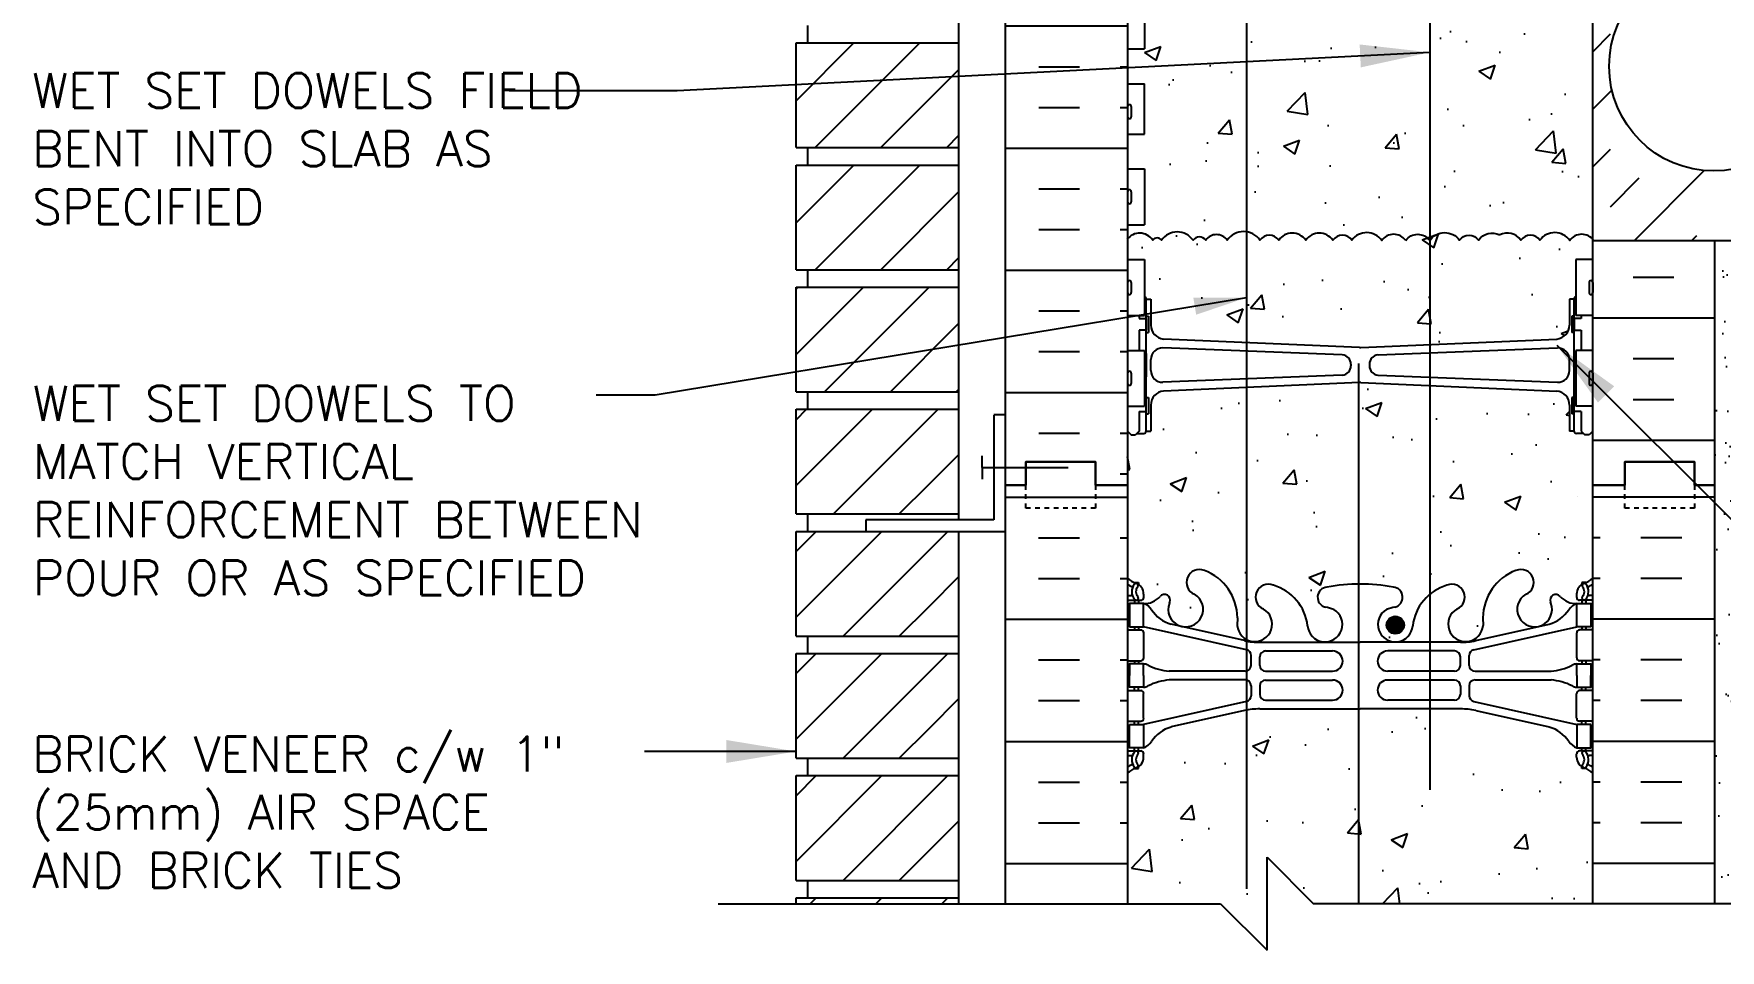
# Model space of a CAD drawing. Header units: inches. Extents: x 191 to 299, y 36 to 108.
# Drawn here: x 240.63 to 276.88, y 70.17 to 89.87 of the extents above; entities that cross this region are included whole.
import ezdxf

# ---------------------------------------------------------------- set-up
doc = ezdxf.new("R2010")
doc.units = ezdxf.units.IN
doc.header["$LTSCALE"] = 0.5
doc.header["$MEASUREMENT"] = 0
doc.linetypes.add('DASHED2', pattern=[0.375, 0.25, -0.125])
for name, color, linetype in [('HATCH', 12, 'Continuous'), ('line25', 2, 'Continuous'), ('LINE3', 3, 'Continuous'), ('LINE50', 5, 'Continuous'), ('LINE9', 9, 'Continuous'), ('TEXT', 4, 'Continuous'), ('Web_Edge', 9, 'Continuous')]:
    doc.layers.add(name, color=color, linetype=linetype)
doc.styles.add('DIM', font='romans.shx', dxfattribs={"width": 0.7})
doc.styles.add('ROMANS', font='romans.shx', dxfattribs={"height": 0.75})
doc.dimstyles.new('ext_12', dxfattribs={"dimscale": 12, "dimtxt": 0.09375, "dimasz": 0.09375, "dimexe": 0.09375, "dimexo": 0.0625, "dimgap": 0.0625, "dimtad": 1, "dimdec": 1, "dimzin": 2, "dimdsep": 46, "dimlunit": 4, "dimtxsty": 'DIM', "dimcen": 0.09, "dimdle": 0.09375, "dimclrt": 4, "dimadec": 0, "dimazin": 0, "dimtfac": 1, "dimtdec": 1, "dimtmove": 2, "dimatfit": 3, "dimfxl": 1, "dimfrac": 2, "dimtolj": 1, "dimtzin": 0, "dimarcsym": 0})
doc.dimstyles.new('ext_8', dxfattribs={"dimscale": 8, "dimtxt": 0.09375, "dimasz": 0.09375, "dimexe": 0.09375, "dimexo": 0.0625, "dimgap": 0.0625, "dimtad": 1, "dimdec": 1, "dimzin": 3, "dimdsep": 46, "dimlunit": 4, "dimtxsty": 'DIM', "dimcen": 0.09, "dimdle": 0.09375, "dimclrt": 4, "dimadec": 0, "dimazin": 0, "dimtfac": 1, "dimtdec": 1, "dimtmove": 2, "dimatfit": 3, "dimfxl": 1, "dimfrac": 2, "dimtolj": 1, "dimtzin": 0, "dimarcsym": 0})
pattern_1 = [(50, (0, 0), (3.5863, -0.31376), [0.375, -4.125]), (355, (0, 0), (-0.693757, 3.76096), [0.3, -3.3]), (100.4514, (0.299, -0.026), (2.892544, 3.4472), [0.3187, -3.50571]), (46.1842, (0, 1), (5.336207, -0.827596), [0.5625, -6.1875]), (96.6356, (0.4447, 0.931), (4.67331, 4.87059), [0.47805, -5.25857]), (351.1842, (0, 1), (4.67331, 4.87059), [0.45, -4.95]), (21, (0.5, 0.75), (2.984535, -2.013094), [0.375, -4.125]), (326, (0.5, 0.75), (1.216577, 3.62575), [0.3, -3.3]), (71.4514, (0.7487, 0.5822), (4.20111, 1.612656), [0.3187, -3.50571]), (37.5, (0, 0), (0.0607993, 1.6644693), [0, -3.26, 0, -3.35, 0, -3.3125]), (7.5, (0, 0), (1.315348, 1.972059), [0, -1.91, 0, -3.185, 0, -1.2625]), (327.5, (-1.115, 0), (2.669112, -0.1127744), [0, -1.25, 0, -3.9, 0, -5.175]), (317.5, (-1.615, 0), (2.91593, 0.500525), [0, -1.625, 0, -2.59, 0, -3.675])]

msp = doc.modelspace()

# ---------------------------------------------------------------- hatches: boundary and pattern name
at = {"layer": 'HATCH'}
h = msp.add_hatch(dxfattribs=at)
h.set_pattern_fill('INSUL', color=256, scale=7, style=0)
h.set_pattern_definition([(0, (-2662.0184, -316.8435), (0, 2.625), []), (0, (-2662.0184, -315.9685), (0, 2.625), [0.875, -0.875]), (0, (-2662.0184, -315.0935), (0, 2.625), [0.875, -0.875])])
h.paths.add_polyline_path([(261.518, 80.166), (261.956, 80.166), (261.956, 80.666), (263.456, 80.666), (263.456, 80.166), (264.143, 80.166), (264.143, 98.166), (263.456, 98.166), (263.456, 98.666), (261.956, 98.666), (261.956, 98.166), (261.518, 98.166)])
h = msp.add_hatch(dxfattribs=at)
h.set_pattern_fill('INSUL', color=256, scale=7, style=0)
h.set_pattern_definition([(0, (79.0104, -47.4938), (0, 2.625), []), (0, (79.0104, -46.6188), (0, 2.625), [0.875, -0.875]), (0, (79.0104, -45.7438), (0, 2.625), [0.875, -0.875])])
h.paths.add_polyline_path([(276.768, 98.166), (276.331, 98.166), (276.331, 98.666), (274.831, 98.666), (274.831, 98.166), (274.143, 98.166), (274.143, 94.916), (276.768, 94.916)])
h.paths.add_polyline_path([(276.768, 85.416), (274.143, 85.416), (274.143, 80.166), (274.831, 80.166), (274.831, 80.666), (276.331, 80.666), (276.331, 80.166), (276.768, 80.166)])
h = msp.add_hatch(dxfattribs=at)
h.set_pattern_fill('AR-CONC', color=256, scale=0.5)
h.set_pattern_definition(pattern_1)
h.paths.add_polyline_path([(274.143, 90.916), (276.143, 92.916), (288.452, 92.916), (289.856, 91.926), (289.856, 89.166), (289.496, 89.166), (289.496, 87.666), (291.746, 87.666), (293.996, 87.666), (293.996, 89.166), (293.636, 89.166), (293.636, 91.926), (295.04, 92.916), (297.586, 92.916), (297.586, 94.916), (274.143, 94.916), (274.143, 94.824), (274.063, 94.744), (273.973, 94.744), (273.943, 94.774), (273.793, 94.774, -0.414214), (273.743, 94.824), (273.643, 94.824), (273.643, 95.02, 0.129832), (273.52, 94.916, 0.520567), (272.881, 94.924, 0.520567), (272.471, 94.924, 0.520567), (271.888, 94.924, 0.210681), (271.643, 95.073, 0.210681), (271.398, 94.924, 0.520567), (270.816, 94.924, 0.520567), (270.406, 94.924, 0.520567), (269.766, 94.916, 0.079956), (269.696, 94.988, 0.079956), (269.627, 94.916, 0.520567), (268.987, 94.924, 0.520567), (268.577, 94.924, 0.520567), (267.995, 94.924, 0.520567), (267.413, 94.924, 0.520567), (267.011, 94.924, 0.520567), (266.306, 94.924, 0.520567), (265.844, 94.924, 0.520567), (265.573, 94.924, 0.520567), (264.893, 94.924, 0.520567), (264.704, 94.924, 0.069351), (264.643, 94.994), (264.643, 94.824), (264.543, 94.824, -0.414214), (264.493, 94.774), (264.393, 94.774), (264.343, 94.774), (264.313, 94.744), (264.223, 94.744), (264.143, 94.824), (264.143, 94.521), (264.508, 94.521), (264.508, 93.321), (264.143, 93.321), (264.143, 92.571), (264.508, 92.571), (264.508, 91.371), (264.143, 91.371), (264.143, 90.621), (264.508, 90.621), (264.508, 89.541), (264.143, 89.541), (264.143, 88.791), (264.508, 88.791), (264.508, 87.711), (264.143, 87.711), (264.143, 86.961), (264.508, 86.961), (264.508, 85.761), (264.143, 85.761), (264.143, 85.457, -0.506254), (264.683, 85.429, -0.520567), (264.872, 85.429, -0.520567), (265.552, 85.429, -0.520567), (265.823, 85.429, -0.520567), (266.285, 85.429, -0.520567), (266.99, 85.429, -0.520567), (267.392, 85.429, -0.520567), (267.974, 85.429, -0.520567), (268.556, 85.429, -0.520567), (268.966, 85.429, -0.520567), (269.606, 85.421, -0.520567), (270.122, 85.421, -0.520567), (270.639, 85.421, -0.520567), (271.278, 85.429, -0.520567), (271.688, 85.429, -0.376132), (272.143, 85.541, -0.376132), (272.598, 85.429, -0.520567), (273.008, 85.429, -0.520567), (273.648, 85.421, -0.486615), (274.143, 85.448)])
h = msp.add_hatch(dxfattribs=at)
h.set_pattern_fill('AR-CONC', color=256, scale=0.5)
h.set_pattern_definition(pattern_1)
h.paths.add_polyline_path([(273.778, 85.011), (274.143, 85.011), (274.143, 85.448, 0.486615), (273.648, 85.421, 0.520567), (273.008, 85.429, 0.520567), (272.598, 85.429, 0.376132), (272.143, 85.541, 0.376132), (271.688, 85.429, 0.520567), (271.278, 85.429, 0.520567), (270.639, 85.421, 0.520567), (270.122, 85.421, 0.520567), (269.606, 85.421, 0.520567), (268.966, 85.429, 0.520567), (268.556, 85.429, 0.520567), (267.974, 85.429, 0.520567), (267.392, 85.429, 0.520567), (266.99, 85.429, 0.520567), (266.285, 85.429, 0.520567), (265.823, 85.429, 0.520567), (265.552, 85.429, 0.520567), (264.872, 85.429, 0.520567), (264.683, 85.429, 0.506254), (264.143, 85.457), (264.143, 85.011), (264.508, 85.011), (264.508, 84.212, -0.327813), (264.543, 84.164), (264.643, 84.164), (264.643, 83.603, 0.390098), (264.918, 83.304), (269.127, 83.121, 0.020761), (269.143, 83.12, 0.020761), (269.16, 83.121), (273.368, 83.304, 0.390098), (273.643, 83.603), (273.643, 84.164), (273.743, 84.164, -0.327813), (273.778, 84.212)])
h = msp.add_hatch(dxfattribs=at)
h.set_pattern_fill('AR-CONC', color=256, scale=0.5, style=0)
h.set_pattern_definition([(50, (70.207, 11.2777), (3.5863, -0.31376), [0.375, -4.125]), (355, (70.207, 11.2777), (-0.693757, 3.76096), [0.3, -3.3]), (100.4514, (70.506, 11.2516), (2.892547, 3.4472), [0.3187, -3.50571]), (46.1842, (70.207, 12.2777), (5.336205, -0.827595), [0.5625, -6.1875]), (96.6356, (70.6517, 12.2087), (4.67331, 4.87059), [0.47805, -5.25856]), (351.1842, (70.207, 12.2777), (4.67331, 4.8706), [0.45, -4.95]), (21, (70.707, 12.0277), (2.984535, -2.013094), [0.375, -4.125]), (326, (70.707, 12.0277), (1.216577, 3.62575), [0.3, -3.3]), (71.4514, (70.9557, 11.86), (4.201113, 1.61265), [0.3187, -3.50571]), (37.5, (70.207, 11.2777), (0.060799, 1.664469), [0, -3.26, 0, -3.35, 0, -3.3125]), (7.5, (70.207, 11.2777), (1.315348, 1.972059), [0, -1.91, 0, -3.185, 0, -1.2625]), (327.5, (69.092, 11.2777), (2.669112, -0.112774), [0, -1.25, 0, -3.9, 0, -5.175]), (317.5, (68.592, 11.2777), (2.91593, 0.500525), [0, -1.625, 0, -2.59, 0, -3.675])])
h.paths.add_polyline_path([(265.823, 85.429, 0.520567), (265.552, 85.429, 0.520567), (264.872, 85.429, 0.520567), (264.683, 85.429, 0.506254), (264.143, 85.457), (264.143, 85.011), (264.508, 85.011), (264.508, 84.913, -0.327813), (264.543, 84.866), (264.643, 84.866), (264.643, 84.305, 0.390098), (264.918, 84.006), (265.823, 83.931)])
h = msp.add_hatch(dxfattribs=at)
h.set_pattern_fill('AR-SAND', color=256, scale=0.5, style=0)
h.set_pattern_definition([(37.5, (79.0104, -47.49384), (-0.0314967, 0.963412), [0, -0.76, 0, -0.85, 0, -0.8125]), (7.5, (79.0104, -47.4938), (0.8848884, 1.411073), [0, -0.41, 0, -0.685, 0, -0.2625]), (327.5, (78.3954, -47.49384), (1.557071, 0.0028295), [0, -0.25, 0, -0.9, 0, -1.175]), (317.5, (78.3954, -47.4938), (1.503063, 0.438838), [0, -0.125, 0, -0.59, 0, -0.675])])
h.paths.add_polyline_path([(277.268, 85.416), (276.768, 85.416), (276.768, 80.166), (276.768, 71.166), (277.268, 71.166)])
h = msp.add_hatch(dxfattribs=at)
h.set_pattern_fill('AR-CONC', color=256, scale=0.5)
h.set_pattern_definition(pattern_1)
h.paths.add_polyline_path([(274.143, 80.166), (274.143, 81.324), (274.063, 81.244), (273.973, 81.244), (273.943, 81.274), (273.793, 81.274, -0.414214), (273.743, 81.324), (273.643, 81.324), (273.643, 81.885, 0.390098), (273.368, 82.184), (269.16, 82.368, 0.020761), (269.143, 82.369, 0.020761), (269.127, 82.368), (264.918, 82.184, 0.390098), (264.643, 81.885), (264.643, 81.324), (264.543, 81.324, -0.414214), (264.493, 81.274), (264.393, 81.274), (264.343, 81.274), (264.313, 81.244), (264.223, 81.244), (264.143, 81.324), (264.143, 80.166), (264.143, 78.166, 0.088416), (264.289, 78.069), (264.379, 78.069), (264.379, 78.027, -0.249069), (264.489, 77.82), (264.489, 77.752, -0.414214), (264.427, 77.69), (264.379, 77.69), (264.379, 77.62), (264.484, 77.62, 0.231736), (264.842, 77.771, -0.8344), (265.053, 77.645), (265.042, 77.624, 2.155404), (265.58, 77.818, -1), (265.794, 78.329, -0.311223), (266.503, 77.313), (266.502, 77.148, 1.661382), (267.063, 77.501, -1), (267.277, 78.012, -0.30095), (268.013, 77.14, 1.661382), (268.574, 77.493, 0.055617), (268.395, 77.538, -0.843243), (268.429, 77.971, -0.047544), (269.143, 78.035, -0.047544), (269.857, 77.971, -0.843243), (269.891, 77.538, 0.055617), (269.712, 77.493, 1.661382), (270.273, 77.14, -0.30095), (271.009, 78.012, -1), (271.223, 77.501, 1.661382), (271.784, 77.148), (271.783, 77.313, -0.311223), (272.492, 78.329, -1), (272.706, 77.818, 2.155404), (273.245, 77.624), (273.233, 77.645, -0.834375), (273.444, 77.771, 0.23174), (273.802, 77.62), (273.907, 77.62), (273.907, 77.69), (273.86, 77.69, -0.414214), (273.797, 77.752), (273.797, 77.82, -0.249069), (273.907, 78.027), (273.907, 78.069), (273.997, 78.069, 0.08841), (274.143, 78.166)])
h = msp.add_hatch(dxfattribs=at)
h.set_pattern_fill('AR-CONC', color=256, scale=0.5)
h.set_pattern_definition(pattern_1)
h.paths.add_polyline_path([(274.143, 73.974, 0.08841), (273.997, 74.071), (273.907, 74.071), (273.907, 74.113, -0.249069), (273.797, 74.32), (273.797, 74.387, -0.414214), (273.86, 74.45), (273.907, 74.45), (273.907, 74.52), (273.802, 74.52, -0.155529), (273.626, 74.654, 0.180914), (273.209, 74.965), (271.628, 75.318, 0.054974), (271.301, 75.354), (269.143, 75.354), (266.985, 75.354, 0.054974), (266.658, 75.318), (265.078, 74.965, 0.180914), (264.66, 74.654, -0.155529), (264.484, 74.52), (264.379, 74.52), (264.379, 74.45), (264.427, 74.45, -0.414214), (264.489, 74.387), (264.489, 74.32, -0.249069), (264.379, 74.113), (264.379, 74.071), (264.289, 74.071, 0.088416), (264.143, 73.974), (264.143, 71.166), (266.143, 71.166), (267.143, 70.166), (267.143, 72.166), (268.143, 71.166), (274.143, 71.166)])
at = {"layer": 'LINE3'}
msp.add_hatch(color=256, dxfattribs=at).paths.add_polyline_path([(270.087, 77.156, 1), (269.712, 77.156, 1)])

# ---------------------------------------------------------------- linework, layer by layer
at = {"layer": 'HATCH'}
for p, q in [((257.018, 88.425), (258.262, 89.669)), ((257.426, 87.419), (259.676, 89.669)), ((274.143, 89.479), (274.525, 89.862)), ((258.84, 87.419), (260.518, 89.097)), ((274.143, 88.242), (274.555, 88.654)), ((260.255, 87.419), (260.518, 87.683)), ((274.143, 87.004), (274.525, 87.387)), ((257.018, 85.8), (258.262, 87.044)), ((257.426, 84.794), (259.676, 87.044)), ((274.525, 86.149), (275.144, 86.768)), ((275.03, 85.416), (276.539, 86.926)), ((258.84, 84.794), (260.518, 86.472)), ((276.267, 85.416), (276.382, 85.531)), ((260.255, 84.794), (260.518, 85.058)), ((257.018, 84.386), (257.051, 84.419)), ((257.018, 82.972), (258.465, 84.419)), ((257.63, 82.169), (259.88, 84.419)), ((259.044, 82.169), (260.518, 83.644)), ((260.458, 82.169), (260.518, 82.229)), ((257.018, 81.568), (257.245, 81.794)), ((257.048, 80.183), (258.659, 81.794)), ((258.462, 80.183), (260.073, 81.794)), ((259.876, 80.183), (260.518, 80.825)), ((257.018, 80.153), (257.048, 80.183)), ((257.823, 79.544), (258.462, 80.183)), ((259.237, 79.544), (259.876, 80.183)), ((261.518, 79.906), (264.143, 79.906)), ((273.813, 79.922), (273.813, 79.922)), ((276.768, 79.906), (274.143, 79.906)), ((257.018, 77.325), (258.862, 79.169)), ((257.018, 78.739), (257.448, 79.169)), ((258.027, 76.919), (260.277, 79.169)), ((262.232, 79.031), (263.107, 79.031)), ((263.982, 79.031), (264.143, 79.031)), ((274.305, 79.031), (274.143, 79.031)), ((276.055, 79.031), (275.18, 79.031)), ((259.876, 77.558), (260.518, 78.2)), ((262.232, 78.156), (263.107, 78.156)), ((263.982, 78.156), (264.143, 78.156)), ((274.305, 78.156), (274.143, 78.156)), ((276.055, 78.156), (275.18, 78.156)), ((259.237, 76.919), (259.876, 77.558)), ((261.518, 77.281), (264.143, 77.281)), ((276.768, 77.281), (274.143, 77.281)), ((257.018, 74.7), (258.862, 76.544)), ((257.018, 76.114), (257.448, 76.544)), ((258.027, 74.294), (260.277, 76.544)), ((262.232, 76.406), (263.107, 76.406)), ((263.982, 76.406), (264.143, 76.406)), ((274.305, 76.406), (274.143, 76.406)), ((276.055, 76.406), (275.18, 76.406)), ((259.876, 74.933), (260.518, 75.575)), ((262.232, 75.531), (263.107, 75.531)), ((263.982, 75.531), (264.143, 75.531)), ((274.305, 75.531), (274.143, 75.531)), ((276.055, 75.531), (275.18, 75.531)), ((259.237, 74.294), (259.876, 74.933)), ((261.518, 74.656), (264.143, 74.656)), ((276.768, 74.656), (274.143, 74.656)), ((257.018, 72.075), (258.862, 73.919)), ((257.018, 73.489), (257.448, 73.919)), ((258.027, 71.669), (260.277, 73.919)), ((262.232, 73.781), (263.107, 73.781)), ((263.982, 73.781), (264.143, 73.781)), ((274.305, 73.781), (274.143, 73.781)), ((276.055, 73.781), (275.18, 73.781)), ((259.876, 72.308), (260.518, 72.95)), ((262.232, 72.906), (263.107, 72.906)), ((263.982, 72.906), (264.143, 72.906)), ((274.305, 72.906), (274.143, 72.906)), ((276.055, 72.906), (275.18, 72.906)), ((259.237, 71.669), (259.876, 72.308)), ((261.518, 72.031), (264.143, 72.031)), ((276.768, 72.031), (274.143, 72.031)), ((257.32, 71.166), (257.448, 71.294)), ((258.734, 71.166), (258.862, 71.294)), ((260.148, 71.166), (260.277, 71.294))]:
    msp.add_line(p, q, dxfattribs=at)
for points in [[(270.122, 85.421, 0.520567), (269.606, 85.421, 0.520567), (268.966, 85.429, 0.520567), (268.556, 85.429, 0.520567), (267.974, 85.429, 0.520567), (267.392, 85.429, 0.520567), (266.99, 85.429, 0.520567), (266.285, 85.429, 0.520567), (265.823, 85.429, 0.520567), (265.552, 85.429, 0.520567), (264.872, 85.429, 0.520567), (264.683, 85.429, 0.520567), (264.134, 85.445)], [(270.122, 85.421, -0.520567), (270.639, 85.421, -0.520567), (271.278, 85.429, -0.520567), (271.688, 85.429, -0.376132), (272.143, 85.541, -0.376132)], [(274.164, 85.421, 0.520567), (273.648, 85.421, 0.520567), (273.008, 85.429, 0.520567), (272.598, 85.429, 0.376132), (272.143, 85.541, 0.376132)]]:
    msp.add_lwpolyline(points, format="xyb", dxfattribs=at)
at = {"layer": 'line25'}
for p, q in [((264.143, 98.166), (264.143, 80.166)), ((260.518, 79.419), (260.518, 94.919)), ((274.143, 80.166), (274.143, 90.916)), ((264.508, 90.621), (264.508, 89.541)), ((257.268, 89.669), (257.268, 90.044)), ((257.018, 89.669), (260.518, 89.669)), ((257.018, 87.419), (257.018, 89.669)), ((264.143, 89.541), (264.508, 89.541)), ((264.143, 88.791), (264.508, 88.791)), ((264.508, 87.711), (264.508, 88.791)), ((257.018, 87.419), (260.518, 87.419)), ((257.268, 87.044), (257.268, 87.419)), ((264.143, 87.711), (264.508, 87.711)), ((257.018, 87.044), (260.518, 87.044)), ((257.018, 84.794), (257.018, 87.044)), ((264.143, 86.961), (264.508, 86.961)), ((264.508, 86.961), (264.508, 85.761)), ((264.143, 85.761), (264.508, 85.761)), ((293.591, 85.416), (274.143, 85.416)), ((264.143, 85.011), (264.508, 85.011)), ((264.508, 85.011), (264.508, 83.811)), ((273.778, 85.011), (273.778, 83.811)), ((274.143, 85.011), (273.778, 85.011)), ((257.018, 84.794), (260.518, 84.794)), ((257.268, 84.419), (257.268, 84.794)), ((257.018, 82.169), (257.018, 84.419)), ((257.018, 84.419), (260.518, 84.419)), ((264.143, 83.811), (264.508, 83.811)), ((274.143, 83.811), (273.778, 83.811)), ((264.143, 83.061), (264.508, 83.061)), ((264.508, 83.061), (264.508, 81.861)), ((274.143, 83.061), (273.778, 83.061)), ((273.778, 83.061), (273.778, 81.861)), ((257.018, 82.169), (260.518, 82.169)), ((257.268, 81.794), (257.268, 82.169)), ((257.268, 81.794), (257.268, 82.169)), ((257.018, 81.794), (260.518, 81.794)), ((257.018, 79.544), (257.018, 81.794)), ((264.143, 81.861), (264.508, 81.861)), ((274.143, 81.861), (273.778, 81.861)), ((264.143, 80.166), (264.143, 71.166)), ((274.143, 71.166), (274.143, 80.166)), ((257.018, 79.544), (260.518, 79.544)), ((257.268, 79.169), (257.268, 79.544)), ((257.018, 79.169), (260.518, 79.169)), ((257.018, 76.919), (257.018, 79.169)), ((260.518, 71.166), (260.518, 79.169)), ((257.018, 76.919), (260.518, 76.919)), ((257.268, 76.544), (257.268, 76.919)), ((257.018, 76.544), (260.518, 76.544)), ((257.018, 74.294), (257.018, 76.544)), ((257.018, 74.294), (260.518, 74.294)), ((257.268, 73.919), (257.268, 74.294)), ((257.018, 73.919), (260.518, 73.919)), ((257.018, 71.669), (257.018, 73.919)), ((257.018, 71.669), (260.518, 71.669)), ((257.268, 71.294), (257.268, 71.669)), ((257.018, 71.294), (260.518, 71.294)), ((257.018, 71.166), (257.018, 71.294))]:
    msp.add_line(p, q, dxfattribs=at)
at = {"layer": 'LINE3'}
for p, q in [((266.698, 106.611), (266.698, 71.486)), ((269.108, 82.778), (269.108, 71.17))]:
    msp.add_line(p, q, dxfattribs=at)
msp.add_lwpolyline([(276.143, 93.416), (271.643, 93.416, 0.414214), (270.643, 92.416), (270.643, 73.613)], format="xyb", dxfattribs=at)
msp.add_circle((269.899, 77.156), 0.188, dxfattribs=at)
at = {"layer": 'LINE50'}
for p, q in [((261.518, 80.166), (261.518, 98.166)), ((276.768, 80.166), (276.768, 85.416)), ((261.518, 71.166), (261.518, 80.166)), ((276.768, 71.166), (276.768, 80.166))]:
    msp.add_line(p, q, dxfattribs=at)
for points in [[(264.143, 80.166), (263.456, 80.166), (263.456, 80.666), (261.956, 80.666), (261.956, 80.166), (261.518, 80.166)], [(261.518, 80.166), (261.956, 80.166), (261.956, 80.666), (263.456, 80.666), (263.456, 80.166), (264.143, 80.166)], [(274.143, 80.166), (274.831, 80.166), (274.831, 80.666), (276.331, 80.666), (276.331, 80.166), (276.768, 80.166)], [(276.768, 80.166), (276.331, 80.166), (276.331, 80.666), (274.831, 80.666), (274.831, 80.166), (274.143, 80.166)]]:
    msp.add_lwpolyline(points, dxfattribs=at)
at = {"layer": 'LINE9'}
for p, q in [((264.143, 88.301), (264.143, 88.081)), ((264.143, 88.246), (264.143, 88.246)), ((264.143, 88.136), (264.143, 88.136)), ((264.183, 88.341), (264.183, 88.341)), ((264.223, 88.301), (264.223, 88.081)), ((264.183, 88.041), (264.183, 88.041)), ((264.143, 86.471), (264.143, 86.251)), ((264.143, 86.416), (264.143, 86.416)), ((264.143, 86.306), (264.143, 86.306)), ((264.183, 86.511), (264.183, 86.511)), ((264.223, 86.471), (264.223, 86.251)), ((264.183, 86.211), (264.183, 86.211)), ((264.143, 84.521), (264.143, 84.301)), ((264.183, 84.561), (264.183, 84.561)), ((264.223, 84.521), (264.223, 84.301)), ((274.063, 84.521), (274.063, 84.301)), ((274.103, 84.561), (274.103, 84.561)), ((274.143, 84.521), (274.143, 84.301)), ((264.143, 84.466), (264.143, 84.466)), ((264.143, 84.356), (264.143, 84.356)), ((264.183, 84.261), (264.183, 84.261)), ((264.543, 81.324), (264.543, 84.164)), ((264.543, 84.164), (264.643, 84.164)), ((264.543, 84.144), (264.543, 84.144)), ((264.643, 84.164), (264.643, 83.603)), ((273.743, 84.164), (273.643, 84.164)), ((273.643, 84.164), (273.643, 83.603)), ((273.743, 81.324), (273.743, 84.164)), ((273.743, 84.144), (273.743, 84.144)), ((274.063, 84.466), (274.063, 84.466)), ((274.063, 84.356), (274.063, 84.356)), ((274.103, 84.261), (274.103, 84.261)), ((264.393, 83.811), (264.393, 83.744)), ((264.543, 83.794), (264.593, 83.794)), ((264.593, 83.794), (264.593, 83.444)), ((273.693, 83.794), (273.693, 83.444)), ((273.743, 83.794), (273.693, 83.794)), ((273.893, 83.811), (273.893, 83.744)), ((264.393, 83.494), (264.393, 83.061)), ((264.543, 83.444), (264.593, 83.444)), ((273.743, 83.444), (273.693, 83.444)), ((273.893, 83.494), (273.893, 83.061)), ((268.76, 82.961), (264.903, 83.113)), ((269.127, 83.121), (264.918, 83.304)), ((269.16, 83.121), (273.368, 83.304)), ((269.527, 82.961), (273.383, 83.113)), ((264.643, 82.625), (264.643, 82.863)), ((268.943, 82.762), (268.943, 82.727)), ((269.343, 82.762), (269.343, 82.727)), ((273.643, 82.625), (273.643, 82.863)), ((264.143, 82.571), (264.143, 82.351)), ((264.143, 82.516), (264.143, 82.516)), ((264.143, 82.406), (264.143, 82.406)), ((264.183, 82.611), (264.183, 82.611)), ((264.183, 82.311), (264.183, 82.311)), ((264.223, 82.571), (264.223, 82.351)), ((268.76, 82.527), (264.903, 82.376)), ((269.127, 82.368), (264.918, 82.184)), ((269.16, 82.368), (273.368, 82.184)), ((269.527, 82.527), (273.383, 82.376)), ((274.063, 82.571), (274.063, 82.351)), ((274.063, 82.516), (274.063, 82.516)), ((274.063, 82.406), (274.063, 82.406)), ((274.103, 82.611), (274.103, 82.611)), ((274.103, 82.311), (274.103, 82.311)), ((274.143, 82.571), (274.143, 82.351)), ((264.543, 82.044), (264.593, 82.044)), ((264.593, 82.044), (264.593, 81.694)), ((273.743, 82.044), (273.693, 82.044)), ((273.693, 82.044), (273.693, 81.694)), ((261.268, 81.679), (261.518, 81.679)), ((261.268, 81.669), (261.268, 79.419)), ((264.393, 81.744), (264.393, 81.324)), ((264.543, 81.694), (264.593, 81.694)), ((264.643, 81.885), (264.643, 81.324)), ((273.643, 81.885), (273.643, 81.324)), ((273.743, 81.694), (273.693, 81.694)), ((273.893, 81.744), (273.893, 81.324)), ((264.143, 81.324), (264.223, 81.244)), ((264.223, 81.244), (264.313, 81.244)), ((264.393, 81.324), (264.313, 81.244)), ((264.343, 81.274), (264.493, 81.274)), ((264.393, 81.274), (264.493, 81.274)), ((264.543, 81.324), (264.643, 81.324)), ((273.743, 81.324), (273.643, 81.324)), ((273.893, 81.274), (273.793, 81.274)), ((273.943, 81.274), (273.793, 81.274)), ((273.893, 81.324), (273.973, 81.244)), ((274.063, 81.244), (273.973, 81.244)), ((274.143, 81.324), (274.063, 81.244)), ((261.018, 80.544), (261.018, 80.794)), ((261.018, 80.544), (262.864, 80.544)), ((261.018, 80.544), (261.018, 80.294)), ((261.268, 79.419), (258.518, 79.419)), ((258.518, 79.419), (258.518, 79.169)), ((258.518, 79.169), (261.518, 79.169)), ((267.143, 70.166), (267.143, 72.166)), ((267.143, 72.166), (268.143, 71.166)), ((255.343, 71.166), (266.143, 71.166)), ((266.143, 71.166), (267.143, 70.166)), ((278.943, 71.166), (268.143, 71.166))]:
    msp.add_line(p, q, dxfattribs=at)
for points in [[(264.393, 83.744), (264.543, 83.744), (264.543, 83.494), (264.393, 83.494)], [(273.893, 83.744), (273.743, 83.744), (273.743, 83.494), (273.893, 83.494)], [(264.508, 82.994), (264.543, 82.994), (264.543, 82.494), (264.508, 82.494)], [(273.778, 82.994), (273.743, 82.994), (273.743, 82.494), (273.778, 82.494)], [(264.393, 81.744), (264.543, 81.744), (264.543, 81.994), (264.508, 81.994)], [(273.893, 81.744), (273.743, 81.744), (273.743, 81.994), (273.778, 81.994)]]:
    msp.add_lwpolyline(points, dxfattribs=at)
at = {"layer": 'LINE9', "linetype": 'DASHED2', "ltscale": 0.15}
for points in [[(263.456, 80.166), (263.456, 80.166), (263.456, 79.666), (261.956, 79.666), (261.956, 80.166), (261.956, 80.166)], [(276.331, 80.166), (276.331, 80.166), (276.331, 79.666), (274.831, 79.666), (274.831, 80.166), (274.831, 80.166)]]:
    msp.add_lwpolyline(points, dxfattribs=at)
at = {"layer": 'LINE9'}
msp.add_circle((276.746, 89.166), 2.25, dxfattribs=at)
for centre, radius, start, end in [((264.183, 88.301), 0.04, 90, 180), ((264.183, 88.301), 0.04, 0, 90), ((264.183, 88.081), 0.04, 180, 270), ((264.183, 88.081), 0.04, 270, 0), ((264.183, 86.471), 0.04, 90, 180), ((264.183, 86.471), 0.04, 0, 90), ((264.183, 86.251), 0.04, 180, 270), ((264.183, 86.251), 0.04, 270, 0), ((264.183, 84.521), 0.04, 90, 180), ((264.183, 84.521), 0.04, 0, 90), ((274.103, 84.521), 0.04, 90, 180), ((274.103, 84.521), 0.04, 0, 90), ((264.183, 84.301), 0.04, 180, 270), ((264.183, 84.301), 0.04, 270, 0), ((264.493, 84.164), 0.05, 0, 72.5993), ((273.793, 84.164), 0.05, 107.4007, 180), ((274.103, 84.301), 0.04, 180, 270), ((274.103, 84.301), 0.04, 270, 0), ((264.943, 83.603), 0.3, 180, 265.2426), ((273.343, 83.603), 0.3, 274.7574, 0), ((264.893, 82.863), 0.25, 87.7479, 180), ((269.143, 83.32), 0.2, 265.2426, 270), ((269.143, 83.32), 0.2, 270, 274.7574), ((273.393, 82.863), 0.25, 0, 92.2521), ((268.743, 82.762), 0.2, 0, 85.2426), ((268.743, 82.727), 0.2, 274.7574, 0), ((269.543, 82.762), 0.2, 94.7574, 180), ((269.543, 82.727), 0.2, 180, 265.2426), ((264.183, 82.571), 0.04, 90, 180), ((264.183, 82.351), 0.04, 180, 270), ((264.183, 82.571), 0.04, 0, 90), ((264.183, 82.351), 0.04, 270, 0), ((264.893, 82.625), 0.25, 180, 272.2521), ((269.143, 82.169), 0.2, 90, 94.7574), ((269.143, 82.169), 0.2, 85.2426, 90), ((273.393, 82.625), 0.25, 267.7479, 0), ((274.103, 82.571), 0.04, 90, 180), ((274.103, 82.351), 0.04, 180, 270), ((274.103, 82.571), 0.04, 0, 90), ((274.103, 82.351), 0.04, 270, 0), ((264.943, 81.885), 0.3, 94.7574, 180), ((273.343, 81.885), 0.3, 0, 85.2426), ((264.493, 81.324), 0.05, 270, 0), ((273.793, 81.324), 0.05, 180, 270)]:
    msp.add_arc(centre, radius, start, end, dxfattribs=at)
at = {"layer": 'Web_Edge'}
for p, q in [((264.289, 78.069), (264.379, 78.069)), ((264.379, 78.069), (264.379, 78.027)), ((273.997, 78.069), (273.907, 78.069)), ((273.907, 78.069), (273.907, 78.027)), ((264.143, 77.79), (264.221, 77.79)), ((264.143, 77.69), (264.427, 77.69)), ((264.289, 77.69), (264.289, 77.62)), ((264.379, 77.69), (264.379, 77.62)), ((264.489, 77.82), (264.489, 77.752)), ((265.042, 77.624), (265.053, 77.645)), ((273.245, 77.624), (273.233, 77.645)), ((273.797, 77.82), (273.797, 77.752)), ((274.143, 77.69), (273.86, 77.69)), ((273.907, 77.69), (273.907, 77.62)), ((273.997, 77.69), (273.997, 77.62)), ((274.143, 77.79), (274.065, 77.79)), ((266.503, 77.313), (266.502, 77.148)), ((271.783, 77.313), (271.784, 77.148)), ((264.143, 77.05), (264.427, 77.05)), ((264.289, 77.12), (264.289, 77.05)), ((264.379, 77.12), (264.379, 77.05)), ((266.702, 76.623), (264.484, 77.12)), ((264.489, 76.987), (264.489, 76.452)), ((266.658, 76.821), (265.078, 77.174)), ((271.585, 76.623), (273.802, 77.12)), ((271.628, 76.821), (273.209, 77.174)), ((273.797, 76.987), (273.797, 76.452)), ((274.143, 77.05), (273.86, 77.05)), ((273.907, 77.12), (273.907, 77.05)), ((273.997, 77.12), (273.997, 77.05)), ((266.799, 76.289), (266.799, 76.501)), ((266.985, 76.785), (269.143, 76.785)), ((267.112, 76.599), (268.551, 76.599)), ((271.301, 76.785), (269.143, 76.785)), ((271.174, 76.599), (269.735, 76.599)), ((271.487, 76.289), (271.487, 76.501)), ((264.143, 76.39), (264.427, 76.39)), ((264.289, 76.39), (264.289, 76.32)), ((264.379, 76.39), (264.379, 76.32)), ((266.674, 76.164), (265.037, 76.164)), ((266.987, 76.29), (266.987, 76.474)), ((267.112, 76.165), (268.551, 76.165)), ((271.174, 76.165), (269.735, 76.165)), ((271.299, 76.29), (271.299, 76.474)), ((271.612, 76.164), (273.249, 76.164)), ((274.143, 76.39), (273.86, 76.39)), ((273.907, 76.39), (273.907, 76.32)), ((273.997, 76.39), (273.997, 76.32)), ((264.289, 75.75), (264.289, 75.82)), ((264.379, 75.75), (264.379, 75.82)), ((266.674, 75.976), (265.037, 75.976)), ((266.799, 75.851), (266.799, 75.638)), ((266.987, 75.85), (266.987, 75.666)), ((267.112, 75.975), (268.551, 75.975)), ((271.174, 75.975), (269.735, 75.975)), ((271.299, 75.85), (271.299, 75.666)), ((271.487, 75.851), (271.487, 75.638)), ((271.612, 75.976), (273.249, 75.976)), ((273.907, 75.75), (273.907, 75.82)), ((273.997, 75.75), (273.997, 75.82)), ((264.143, 75.75), (264.427, 75.75)), ((266.702, 75.516), (264.484, 75.02)), ((264.489, 75.152), (264.489, 75.687)), ((267.112, 75.541), (268.551, 75.541)), ((271.174, 75.541), (269.735, 75.541)), ((271.585, 75.516), (273.802, 75.02)), ((273.797, 75.152), (273.797, 75.687)), ((274.143, 75.75), (273.86, 75.75)), ((264.143, 75.09), (264.427, 75.09)), ((264.289, 75.02), (264.289, 75.09)), ((264.379, 75.02), (264.379, 75.09)), ((266.658, 75.318), (265.078, 74.965)), ((266.985, 75.354), (269.143, 75.354)), ((271.301, 75.354), (269.143, 75.354)), ((271.628, 75.318), (273.209, 74.965)), ((274.143, 75.09), (273.86, 75.09)), ((273.907, 75.02), (273.907, 75.09)), ((273.997, 75.02), (273.997, 75.09)), ((264.143, 74.45), (264.427, 74.45)), ((264.143, 74.35), (264.221, 74.35)), ((264.289, 74.45), (264.289, 74.52)), ((264.379, 74.45), (264.379, 74.52)), ((264.489, 74.32), (264.489, 74.387)), ((273.797, 74.32), (273.797, 74.387)), ((274.143, 74.45), (273.86, 74.45)), ((273.907, 74.45), (273.907, 74.52)), ((273.997, 74.45), (273.997, 74.52)), ((274.143, 74.35), (274.065, 74.35)), ((264.289, 74.071), (264.379, 74.071)), ((264.379, 74.071), (264.379, 74.113)), ((273.907, 74.071), (273.907, 74.113)), ((273.997, 74.071), (273.907, 74.071))]:
    msp.add_line(p, q, dxfattribs=at)
for points in [[(264.184, 77.12), (264.484, 77.12), (264.484, 77.62), (264.184, 77.62)], [(274.102, 77.12), (273.802, 77.12), (273.802, 77.62), (274.102, 77.62)], [(264.184, 75.02), (264.484, 75.02), (264.484, 74.52), (264.184, 74.52)], [(274.102, 75.02), (273.802, 75.02), (273.802, 74.52), (274.102, 74.52)]]:
    msp.add_lwpolyline(points, close=True, dxfattribs=at)
for points in [[(264.484, 76.07), (264.484, 76.32), (264.184, 76.32), (264.184, 76.07)], [(273.802, 76.07), (273.802, 76.32), (274.102, 76.32), (274.102, 76.07)], [(264.484, 76.07), (264.484, 75.82), (264.184, 75.82), (264.184, 76.07)], [(273.802, 76.07), (273.802, 75.82), (274.102, 75.82), (274.102, 76.07)]]:
    msp.add_lwpolyline(points, dxfattribs=at)
for centre, radius, start, end in [((265.687, 78.074), 0.277, 67.32, 247.32), ((265.411, 77.307), 1.092, 0.3332, 69.4825), ((272.875, 77.307), 1.092, 110.5175, 179.6668), ((272.599, 78.074), 0.277, 292.68, 112.68), ((264.489, 78.527), 0.5, 226.2109, 250.5288), ((264.489, 78.527), 0.6, 234.7832, 245.0748), ((264.483, 77.874), 0.25, 140.1145, 222.4609), ((264.227, 77.964), 0.021, 343.464, 63.9957), ((264.325, 78.005), 0.045, 321.448, 139.1879), ((264.239, 77.82), 0.25, 0, 70.5288), ((264.483, 77.874), 0.16, 140.0001, 222.4609), ((267.17, 77.757), 0.277, 67.32, 247.32), ((266.986, 77.02), 1.034, 6.6669, 73.6635), ((268.449, 77.752), 0.22, 95.1835, 255.7396), ((269.126, 74.258), 3.777, 89.7394, 100.6275), ((269.16, 74.258), 3.777, 79.3725, 90.2606), ((269.837, 77.752), 0.22, 284.2604, 84.8165), ((271.3, 77.02), 1.034, 106.3365, 173.3331), ((271.116, 77.757), 0.277, 292.68, 112.68), ((274.047, 77.82), 0.25, 109.4712, 180), ((273.961, 78.005), 0.045, 40.8121, 218.552), ((273.803, 77.874), 0.16, 317.5391, 39.9999), ((273.797, 78.527), 0.5, 289.4712, 313.7878), ((273.803, 77.874), 0.25, 317.5391, 39.8855), ((274.059, 77.964), 0.021, 116.0043, 196.536), ((273.797, 78.527), 0.6, 294.9252, 305.2168), ((264.221, 77.809), 0.0196, 269.4032, 15.4901), ((264.332, 77.736), 0.045, 222.4609, 42.4609), ((264.427, 77.752), 0.0625, 270, 0), ((264.509, 78.06), 0.441, 266.7976, 318.9873), ((264.362, 77.277), 0.364, 34.9775, 70.3387), ((264.936, 77.689), 0.125, 339.6243, 138.9873), ((265.393, 77.493), 0.375, 159.6243, 60.0685), ((272.893, 77.493), 0.375, 119.9315, 20.3757), ((273.35, 77.689), 0.125, 41.0127, 200.3757), ((273.778, 78.06), 0.441, 221.0127, 273.2024), ((273.925, 77.277), 0.364, 109.6613, 145.0225), ((273.86, 77.752), 0.0625, 180, 270), ((273.955, 77.736), 0.045, 137.5391, 317.5391), ((274.065, 77.809), 0.0196, 164.5099, 270.5968), ((265.285, 77.888), 0.743, 212.7919, 253.8107), ((266.876, 77.176), 0.375, 184.2448, 60.0685), ((268.387, 77.168), 0.375, 184.2448, 60.0685), ((268.28, 76.712), 0.834, 69.3729, 82.1063), ((269.899, 77.168), 0.375, 119.9315, 355.7552), ((270.006, 76.712), 0.834, 97.8937, 110.6271), ((271.41, 77.176), 0.375, 119.9315, 355.7552), ((273.001, 77.888), 0.743, 286.1893, 327.2081), ((264.427, 76.987), 0.0625, 0, 90), ((273.86, 76.987), 0.0625, 90, 180), ((266.985, 78.285), 1.5, 257.4135, 270), ((266.674, 76.501), 0.125, 0, 77.3767), ((267.112, 76.474), 0.125, 90, 180), ((268.551, 76.382), 0.217, 270, 90), ((269.735, 76.382), 0.217, 90, 270), ((271.174, 76.474), 0.125, 0, 90), ((271.301, 78.285), 1.5, 270, 282.5865), ((271.612, 76.501), 0.125, 102.6233, 180), ((264.427, 76.452), 0.0625, 270, 0), ((264.48, 76.101), 0.219, 60.4937, 88.92), ((265.126, 77.331), 1.17, 242.6365, 265.6505), ((266.674, 76.289), 0.125, 270, 0), ((267.112, 76.29), 0.125, 180, 270), ((271.174, 76.29), 0.125, 270, 360), ((271.612, 76.289), 0.125, 180, 270), ((273.161, 77.331), 1.17, 274.3495, 297.3635), ((273.806, 76.101), 0.219, 91.08, 119.5063), ((273.86, 76.452), 0.0625, 180, 270), ((264.48, 76.038), 0.219, 271.08, 299.5063), ((265.126, 74.809), 1.17, 94.3495, 117.3635), ((266.674, 75.851), 0.125, 0, 90), ((267.112, 75.85), 0.125, 90, 180), ((268.551, 75.758), 0.217, 270, 90), ((269.735, 75.758), 0.217, 90, 270), ((271.174, 75.85), 0.125, 0, 90), ((271.612, 75.851), 0.125, 90, 180), ((273.161, 74.809), 1.17, 62.6365, 85.6505), ((273.806, 76.038), 0.219, 240.4937, 268.92), ((264.427, 75.687), 0.0625, 0, 90), ((266.674, 75.638), 0.125, 282.6233, 0), ((267.112, 75.666), 0.125, 180, 270), ((271.174, 75.666), 0.125, 270, 0), ((271.612, 75.638), 0.125, 180, 257.3767), ((273.86, 75.687), 0.0625, 90, 180), ((264.427, 75.152), 0.0625, 270, 0), ((266.985, 73.854), 1.5, 90, 102.5865), ((271.301, 73.854), 1.5, 77.4135, 90), ((273.86, 75.152), 0.0625, 180, 270), ((265.285, 74.251), 0.743, 106.1893, 147.2081), ((273.001, 74.251), 0.743, 32.7919, 73.8107), ((264.221, 74.33), 0.0196, 344.5099, 90.5968), ((264.483, 74.265), 0.25, 137.5391, 219.8855), ((264.332, 74.404), 0.045, 317.5391, 137.5391), ((264.483, 74.265), 0.16, 137.5391, 219.9999), ((264.427, 74.387), 0.0625, 360, 90), ((264.362, 74.862), 0.364, 289.6613, 325.0225), ((273.925, 74.862), 0.364, 214.9775, 250.3387), ((273.86, 74.387), 0.0625, 90, 180), ((273.955, 74.404), 0.045, 42.4609, 222.4609), ((273.803, 74.265), 0.16, 320.0001, 42.4609), ((273.803, 74.265), 0.25, 320.1145, 42.4609), ((274.065, 74.33), 0.0196, 89.4032, 195.4901), ((264.489, 73.613), 0.6, 114.9252, 125.2168), ((264.489, 73.613), 0.5, 109.4712, 133.7891), ((264.227, 74.176), 0.021, 296.0043, 16.536), ((264.325, 74.134), 0.045, 220.8121, 38.552), ((264.239, 74.32), 0.25, 289.4712, 360), ((274.047, 74.32), 0.25, 180, 250.5288), ((273.961, 74.134), 0.045, 141.448, 319.1879), ((273.797, 73.613), 0.5, 46.2122, 70.5288), ((274.059, 74.176), 0.021, 163.464, 243.9957), ((273.797, 73.613), 0.6, 54.7842, 65.0748)]:
    msp.add_arc(centre, radius, start, end, dxfattribs=at)
for points in [[(266.987, 76.295), (266.987, 76.469)], [(271.299, 76.295), (271.299, 76.469)], [(266.987, 75.845), (266.987, 75.671)], [(271.299, 75.845), (271.299, 75.671)]]:
    msp.add_open_spline(points, degree=1, dxfattribs=at)

# ---------------------------------------------------------------- texts
at = {"layer": 'TEXT', "char_height": 0.75, "attachment_point": 4, "style": 'ROMANS'}
for s, insert, width in [('WET SET DOWELS FIELD BENT INTO SLAB AS SPECIFIED', (240.598, 87.395), 13.18701), ('\\A1;WET SET DOWELS TO MATCH VERTICAL REINFORCEMENT BETWEEN POUR OR AS SPECIFIED', (240.61, 80.047), 14.54505), ('BRICK VENEER c/w 1" (25mm) AIR SPACE AND BRICK TIES', (240.598, 73.134), 13.18701)]:
    msp.add_mtext(s, dxfattribs=dict(at, insert=insert, width=width))

# ---------------------------------------------------------------- leaders
at = {"layer": 'TEXT'}
for points, dimstyle, override in [([(270.643, 89.466), (254.462, 88.637), (250.852, 88.637)], 'ext_8', {"dimasz": 0.1875, "dimtad": 0}), ([(266.698, 84.193), (253.992, 82.094), (252.722, 82.094)], 'ext_12', {"dimgap": 0.0625, "dimtad": 0}), ([(273.368, 83.175), (283, 73.552), (284.838, 73.552)], 'ext_8', {"dimasz": 0.1875, "dimtad": 0}), ([(257.018, 74.439), (253.76, 74.439)], 'ext_8', {"dimasz": 0.1875, "dimtad": 0})]:
    msp.add_leader(points, dimstyle=dimstyle, override=override, dxfattribs=at)

doc.saveas('drawing.dxf')
